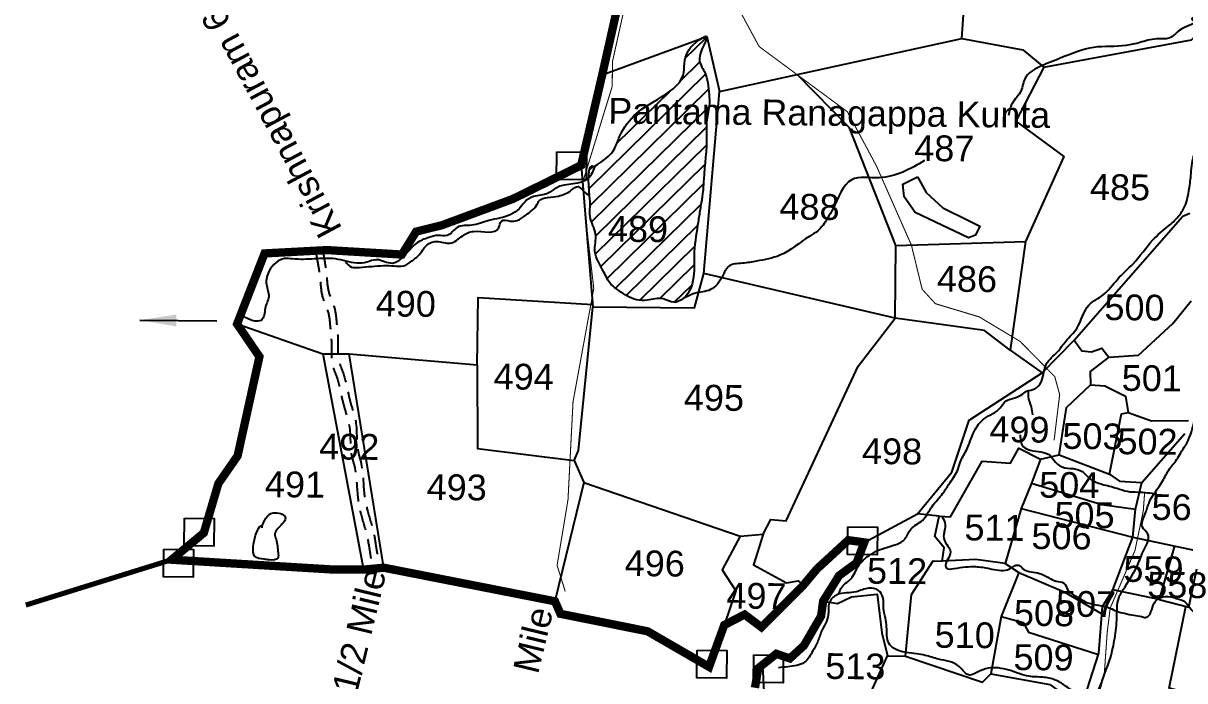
# Model space of a CAD drawing. Header units: feet. Extents: x 817754 to 828518, y 1577595 to 1585637.
# Drawn here: x 819710 to 820827, y 1580343 to 1580975 of the extents above; entities that cross this region are included whole.
import ezdxf
from ezdxf.enums import TextEntityAlignment as Align

# ---------------------------------------------------------------- set-up
doc = ezdxf.new("R2010")
doc.units = ezdxf.units.FT
doc.header["$LTSCALE"] = 15
doc.header["$MEASUREMENT"] = 0
doc.linetypes.add('HIDDEN2', pattern=[0.1875, 0.125, -0.0625])
for name, color, linetype in [('HILL', 17, 'Continuous'), ('PLOT', 7, 'Continuous'), ('PLOT NO', 7, 'Continuous'), ('ROADS', 6, 'HIDDEN2'), ('TANKS-STREAM', 4, 'Continuous'), ('TEXT', 1, 'Continuous'), ('VILLAGE STONES', 240, 'Continuous')]:
    doc.layers.add(name, color=color, linetype=linetype)
doc.layers.add('VILLAGE BOUNDRY', color=5, linetype='HIDDEN2', lineweight=100)
doc.styles.get("Standard").update_dxf_attribs({"font": 'arial.ttf'})
doc.linetypes.add('DOTS', pattern='A,1e-06,-3,["●",Standard,S=3,R=0,X=-1.25,Y=-1.25],-3', length=6.000001)
doc.dimstyles.get("Standard").update_dxf_attribs({"dimtxt": 0.18, "dimasz": 35, "dimexe": 0.18, "dimexo": 0.0625, "dimgap": 0.09, "dimtad": 0, "dimtih": 1, "dimtoh": 1, "dimdec": 4, "dimzin": 0, "dimdsep": 46, "dimtxsty": 'Standard', "dimcen": 0.09, "dimadec": 0, "dimazin": 0, "dimtfac": 1, "dimtdec": 4, "dimtofl": 0, "dimtmove": 0, "dimatfit": 3, "dimfxl": 1, "dimtolj": 1, "dimtzin": 0, "dimarcsym": 0})

msp = doc.modelspace()

# ---------------------------------------------------------------- hatches: boundary and pattern name
at = {"layer": 'TANKS-STREAM', "lineweight": -2}
h = msp.add_hatch(dxfattribs=at)
h.set_pattern_fill('ANSI31', color=256, scale=98.57328938216479, angle=-0.5716962088209455)
h.set_pattern_definition([(44.42830379117905, (-3796.692784984162, 30670.48230780075), (-8.625362439171669, 8.799230469165419), [])])
edge = h.paths.add_edge_path()
edge.add_spline(control_points=[(820253.7992137627, 1580826.110835228), (820253.787409774, 1580820.470895166), (820254.9576291817, 1580808.173614104), (820255.398073157, 1580799.134477084), (820254.2232177461, 1580785.919976071), (820263.0213172359, 1580772.881589448), (820257.1266634413, 1580753.228171119), (820267.8730506039, 1580738.271997069), (820273.6339310353, 1580724.106868455), (820285.4525266073, 1580716.033988965), (820296.6465612727, 1580708.485086561), (820311.8274879627, 1580707.997132509), (820324.138450578, 1580712.33097634), (820335.1894142056, 1580704.62179541), (820350.8182339406, 1580712.357649944), (820356.1087432104, 1580731.608804663), (820354.3813026693, 1580755.451567384), (820357.5044078722, 1580773.017060259), (820359.8913651651, 1580788.679924037), (820361.3807287944, 1580798.909867114), (820363.8346129007, 1580811.547655623), (820364.7313994957, 1580834.489980923), (820368.1360331028, 1580857.968927829), (820366.5161902796, 1580882.344136839), (820370.4808260672, 1580894.994124793), (820369.2617520408, 1580910.742540716), (820368.1556327638, 1580926.192612383), (820355.9121113158, 1580941.603264668), (820367.5007077262, 1580958.226381856), (820367.7073686926, 1580961.406640713)], knot_values=[173.8050990133102, 173.8050990133102, 173.8050990133102, 173.8050990133102, 186.0493018386815, 196.7467738347607, 206.2908979461331, 224.0579112577672, 240.8058098834164, 262.807016286062, 276.2120742413428, 286.089217019725, 305.2714416789232, 315.7328943386363, 331.1233670096173, 342.0693901737285, 351.7932714512811, 378.145782937043, 396.067398360101, 424.9084754225579, 431.3387004838279, 444.019527995282, 456.1604258577103, 470.1942526014221, 513.3123700949902, 527.6803810988843, 543.4995048514614, 552.4188787721787, 575.3575846552498, 588.6663716102071, 609.2491608293379, 609.2491608293379, 609.2491608293379, 609.2491608293379], degree=3, periodic=0)
edge.add_line((820363.7602538932, 1580960.785612544), (820361.2988370489, 1580959.886749974))
edge.add_spline(control_points=[(820361.2988370485, 1580959.886749974), (820357.3652190347, 1580957.262922935), (820343.3368353504, 1580944.667002335), (820349.9454705722, 1580920.327731566), (820322.0710764218, 1580902.707461115), (820298.1523565241, 1580889.008277646), (820284.4315773679, 1580871.10876768), (820278.3934677723, 1580849.521719484), (820267.1817453123, 1580842.251743004), (820259.687012604, 1580837.391960692)], knot_values=[0, 0, 0, 0, 12.64959091047325, 36.9770222917106, 71.34249783008889, 95.66183219828191, 123.4336117677632, 136.1681769044282, 161.8454502438182, 161.8454502438182, 161.8454502438182, 161.8454502438182], degree=3, periodic=0)
edge.add_spline(control_points=[(820260.5591006591, 1580836.888684092), (820260.2641858269, 1580837.066730927), (820255.0974882044, 1580840.185984566), (820253.8153742763, 1580833.832320444), (820253.7992137627, 1580826.110835228)], knot_values=[609.249160829338, 609.249160829338, 609.249160829338, 609.249160829338, 610.2639260384444, 627.0271238861893, 627.0271238861893, 627.0271238861893, 627.0271238861893], degree=3, periodic=0)
edge.add_spline(control_points=[(820253.7992137629, 1580826.110835228), (820256.4947001765, 1580828.895270287), (820258.09085639, 1580833.143615489), (820259.687012604, 1580837.391960692)], knot_values=[0, 0, 0, 0, 12.78056194319139, 12.78056194319139, 12.78056194319139, 12.78056194319139], degree=3, periodic=0)
h.paths.add_polyline_path([(820264.4932612443, 1580863.38127319), (820705.3363175268, 1580858.982403491), (820705.8135822677, 1580906.812610216), (820264.9705259851, 1580911.211479913)], flags=9)
h.paths.add_polyline_path([(820265.8582008855, 1580758.237738072), (820336.338456065, 1580757.534464074), (820336.7175706403, 1580795.528321475), (820266.2373154605, 1580796.231595473)], flags=24)

# ---------------------------------------------------------------- linework, layer by layer
at = {"layer": 'HILL', "lineweight": -2}
msp.add_lwpolyline([(820570.1218967754, 1580827.194398251), (820578.265623371, 1580812.250608424), (820594.4598749779, 1580797.470148269), (820618.9728818738, 1580785.286809818), (820630.0945892211, 1580779.75915157), (820625.8435524075, 1580771.206020164), (820619.0261305616, 1580768.620470441), (820567.9316693519, 1580793.062812616), (820557.204944922, 1580808.134613657), (820555.9660493027, 1580820.218400928), (820570.1218967754, 1580827.194398251)], dxfattribs=at)
msp.add_spline([(819939.4377025203, 1580489.889200223), (819950.5482920489, 1580504.051675843), (819962.1410115497, 1580499.952721946), (819955.052080699, 1580489.069515394), (819952.0079908886, 1580483.788852779), (819953.2876913004, 1580478.797058592), (819955.1492845617, 1580465.501034725), (819955.1029183862, 1580460.854339574), (819946.5002571475, 1580458.784933841), (819941.6871831388, 1580459.405947265), (819932.6533002808, 1580462.475186639), (819939.4377025203, 1580489.889200223), (819939.4637467375, 1580489.563762913)], degree=3, dxfattribs=at)
at = {"layer": 'PLOT', "lineweight": -2}
for points in [[(820612.7414913219, 1580960.324436846), (820671.3691151721, 1580949.450678529), (820691.4644563706, 1580932.773728738), (820833.6639518003, 1580958.903134341), (820847.9535818468, 1580974.295623477), (820889.571943846, 1580984.368914373), (820893.1142860812, 1581008.812913264), (820905.0047276572, 1581042.885888446), (820860.3368229206, 1581125.099761932), (820862.8438122229, 1581145.294500218)], [(820266.8742038725, 1580925.404671618), (820367.5344608147, 1580962.163881058), (820379.6112364186, 1580909.274320239), (820612.7414913219, 1580960.324436846), (820621.6445824193, 1581088.402044472)], [(820659.2855885256, 1580660.427870631), (820634.4043540056, 1580679.419655612), (820548.5472871519, 1580691.387223374), (820549.150863318, 1580761.081587261), (820504.5232725265, 1580874.287260026), (820454.200086233, 1580925.607547697)], [(820691.4644563706, 1580932.773728738), (820664.5295043584, 1580880.670603507), (820710.7466155308, 1580846.747571673), (820673.7947964394, 1580765.16997575), (820659.2855885256, 1580660.427870631), (820690.043235376, 1580638.818494543)], [(820548.5472871519, 1580691.387223374), (820364.5605498186, 1580734.410690724), (820379.6112364186, 1580909.274320239)], [(820246.6055282084, 1580838.290233884), (820257.7653106255, 1580702.250348434), (820355.6803049874, 1580701.27332204), (820364.5605498186, 1580734.410690724)], [(820518.8684700918, 1580475.610235353), (820570.1134932499, 1580503.07200883), (820603.1951680538, 1580543.140115556), (820619.8729980872, 1580593.109194849), (820690.043235376, 1580638.818494543), (820720.8337079899, 1580670.131854344), (820825.0593863974, 1580789.268624099), (820831.8670556715, 1580792.438799125)], [(820549.150863318, 1580761.081587261), (820673.7947964394, 1580765.16997575)], [(819915.7467150841, 1580685.723893969), (819998.2130813594, 1580657.016763112), (820023.4962040925, 1580657.019852119), (820146.5454011604, 1580646.44186876), (820147.6806587738, 1580711.106383404), (820257.5915905967, 1580704.368028864)], [(820146.5454011604, 1580646.44186876), (820146.8271995398, 1580565.826320674), (820239.949640175, 1580554.420905364), (820244.073242476, 1580564.102796691), (820257.7653106255, 1580702.250348434)], [(820720.8337079899, 1580670.131854344), (820728.1390360163, 1580659.997219327), (820737.2574727236, 1580658.867002873), (820747.4634904048, 1580662.459912633), (820754.0802690418, 1580653.849982194), (820782.527768461, 1580655.644292993), (820815.5905151921, 1580686.080007005), (820833.3522669361, 1580707.923511209)], [(820421.4882828657, 1580483.454134387), (820429.1531256483, 1580497.763408735), (820443.7123269348, 1580496.208933317), (820513.0117723715, 1580645.166394037), (820548.5472871519, 1580691.387223374)], [(819998.2130813594, 1580657.016763112), (820037.2671077652, 1580449.408768939)], [(820056.8068612715, 1580451.291818581), (820023.4962040925, 1580657.019852119)], [(820754.0802690418, 1580653.849982194), (820736.0230237648, 1580640.020192927), (820736.3255849046, 1580627.289444128), (820750.3419674704, 1580626.148456626), (820770.1400814741, 1580616.226412661), (820772.7623051329, 1580600.681750581), (820795.0116854457, 1580592.594255666), (820830.5888319666, 1580592.934257106)], [(820590.7334694844, 1580500.960274411), (820601.914698643, 1580500.15006759), (820632.3692812278, 1580553.909838981), (820659.4466683593, 1580551.718255111), (820667.4597555229, 1580566.310548101), (820688.1922536861, 1580555.664255577), (820706.241988023, 1580559.85077652), (820713.1727463717, 1580605.248433959), (820736.3255849046, 1580627.289444128)], [(820706.241988023, 1580559.85077652), (820754.7657493656, 1580541.375960761), (820766.3338589016, 1580599.254093253), (820772.7623051329, 1580600.681750581)], [(820479.2713631172, 1580419.026582861), (820493.2384342875, 1580416.791740275), (820506.4652701804, 1580423.399773663), (820531.3727860202, 1580425.802976305), (820535.7924072848, 1580388.636439912), (820541.2353657482, 1580366.660719316), (820558.5669983156, 1580366.190087369), (820632.51355807, 1580341.135032444), (820640.5112068789, 1580349.104825144), (820697.281210626, 1580338.941695494), (820727.9026661722, 1580317.124407201), (820744.459550797, 1580369.218526611), (820747.7906800985, 1580414.007855392), (820757.9664148967, 1580429.861827155), (820777.1074176166, 1580480.618544583), (820779.5313330503, 1580507.573759499), (820785.8145416143, 1580533.123440197), (820827.0916072804, 1580580.467273735)], [(820239.949640175, 1580554.420905364), (820249.206719406, 1580533.338012123), (820221.4490076732, 1580418.94355067)], [(820688.1922536861, 1580555.664255577), (820679.569647999, 1580532.735847297), (820669.8270360818, 1580508.34513637), (820654.3414827854, 1580455.250397193), (820626.0861372633, 1580459.132412696), (820593.6227745431, 1580457.613476246)], [(820754.7657493656, 1580541.375960761), (820764.1635526839, 1580534.43106452), (820785.8145416143, 1580533.123440197)], [(820249.206719406, 1580533.338012123), (820399.3710939569, 1580481.548084757), (820382.2686792531, 1580449.196922747), (820395.5104211535, 1580429.122079405), (820384.2018855843, 1580396.10492357)], [(820679.569647999, 1580532.735847297), (820747.4462883567, 1580512.046906913), (820779.5313330503, 1580507.573759499)], [(820558.5669983156, 1580366.190087369), (820564.2632982056, 1580425.501979574), (820585.0583171545, 1580457.873594332), (820593.6227745431, 1580457.613476246), (820595.6745828161, 1580470.51851475), (820586.8654616515, 1580481.261211243), (820590.7334694844, 1580500.960274411), (820570.1134932499, 1580503.07200883)], [(820669.8270360818, 1580508.34513637), (820777.1074176166, 1580480.618544583)], [(820399.3710939569, 1580481.548084757), (820421.4882828657, 1580483.454134387), (820412.2635447446, 1580454.18990187), (820444.0590254674, 1580436.728398185), (820455.3599125884, 1580438.494421188), (820460.2355429102, 1580434.413131043)], [(820777.1074176166, 1580480.618544583), (820842.1306651211, 1580467.007998604), (820854.8265255314, 1580463.52570529)], [(820817.1512605245, 1580472.236641403), (820802.3931239743, 1580420.606884124), (820757.9664148967, 1580429.861827155)], [(820802.3931239743, 1580420.606884124), (820830.8642968141, 1580413.327984793), (820842.1306651211, 1580467.007998604)], [(820654.3414827854, 1580455.250397193), (820667.4547948146, 1580446.806145997), (820650.4900296289, 1580404.308394522), (820640.6043426474, 1580349.08815171)], [(820667.4547948146, 1580446.806145997), (820711.1245995105, 1580428.200306147), (820747.2670474008, 1580406.967252962)], [(820918.0345338322, 1580380.983586094), (820921.177404874, 1580374.494195917), (820915.7974279989, 1580354.723835304), (820894.4804095675, 1580312.846425602), (820811.9272631719, 1580335.269597724), (820828.023714027, 1580414.054204126)], [(820650.4900296289, 1580404.308394522), (820671.7212961058, 1580398.669598553), (820676.8427651849, 1580389.172788575), (820744.016119144, 1580367.823325642)], [(820421.0895815069, 1580357.925335592), (820422.1382412653, 1580331.473009058), (820412.4865664452, 1580316.055764329), (820416.2437852895, 1580285.484461736), (820416.5688897616, 1580257.616885706), (820414.4116530631, 1580236.911258526)], [(820520.6209231619, 1580321.444102978), (820541.2353657482, 1580366.660719316)]]:
    msp.add_lwpolyline(points, dxfattribs=at)
at = {"layer": 'ROADS', "linetype": 'DOTS', "lineweight": -2, "ltscale": 0.15, "const_width": 1}
for points in [[(820248.3341480396, 1580822.687994442), (820276.5007415697, 1580914.360214281), (820276.737423023, 1580938.07980189), (820286.7957611417, 1580983.290980201), (820299.7825819454, 1581033.411216006), (820319.0741121569, 1581114.327563398), (820315.9146912622, 1581134.141766899), (820310.5825074855, 1581152.109107256)], [(820701.4064146413, 1580573.729703575), (820706.7599335054, 1580617.841873905), (820702.0184341834, 1580635.06467916), (820668.9439227821, 1580668.764257851), (820629.2969759537, 1580692.554530517), (820587.1688032667, 1580705.243118932), (820574.5324573922, 1580719.109610511), (820564.1610521943, 1580761.573929582), (820530.5140955355, 1580837.814420527), (820502.6534796878, 1580889.783920979), (820454.200086233, 1580925.607547697), (820417.7955361801, 1580952.522958959), (820395.1340343712, 1580994.331855753)], [(820231.3471540009, 1580428.339314752), (820223.4693103164, 1580453.649122154), (820233.9717821025, 1580516.767289171), (820238.8058974812, 1580610.877216298), (820253.9958734768, 1580693.919999397), (820258.7565497716, 1580719.946361061), (820250.4190538927, 1580791.80262527), (820248.3341480396, 1580822.687994442)], [(820687.3650382551, 1580034.84180627), (820702.4183629822, 1580062.79858778), (820708.625039943, 1580074.325523845), (820699.5432458739, 1580124.2567389), (820702.0711698405, 1580147.463339122), (820707.0013534804, 1580160.387069478), (820709.3255262551, 1580226.454844306), (820713.9759078935, 1580276.142910296), (820724.6960836425, 1580290.204807675), (820749.5994602346, 1580348.073975092), (820752.4736244335, 1580389.11417015), (820755.3439671741, 1580412.415367848), (820779.1366516249, 1580467.627927725), (820787.1731595311, 1580506.03142164), (820788.46623315, 1580523.660440612)]]:
    msp.add_lwpolyline(points, dxfattribs=at)
at = {"layer": 'ROADS', "lineweight": -2, "ltscale": 10}
for points in [[(819997.7985916436, 1580758.180005681), (820000.2796068247, 1580743.580685857), (820001.9025452692, 1580730.738874269), (820004.0858849551, 1580715.559529888), (820009.2020054059, 1580701.808379577), (820011.3911618174, 1580687.211972012), (820012.7082610495, 1580670.367578873), (820013.9550498069, 1580649.076278041), (820017.6469751138, 1580638.83723095), (820022.4188876082, 1580619.842696266), (820025.5067870958, 1580607.56924245), (820029.4556218069, 1580593.829739681), (820032.0840545088, 1580563.325050887), (820035.1719539964, 1580551.05159707), (820038.0911720898, 1580521.873341243), (820041.4272561813, 1580505.225055392), (820047.342412469, 1580483.44523466), (820050.0948785808, 1580466.802772332), (820052.3189345778, 1580455.703908683)], [(819991.6296378365, 1580754.160693662), (819994.1106530176, 1580739.561373839), (819995.7335914623, 1580726.719562251), (819997.9169311479, 1580711.54021787), (820003.0330515988, 1580697.789067559), (820005.2222080103, 1580683.192659994), (820006.5393072421, 1580666.348266856), (820007.7860959995, 1580645.056966023), (820011.4780213063, 1580634.817918931), (820016.249933801, 1580615.823384248), (820019.3378332886, 1580603.549930432), (820023.2866679997, 1580589.810427662), (820025.9151007016, 1580559.305738868), (820029.0030001891, 1580547.032285052), (820031.9222182826, 1580517.854029225), (820035.258302374, 1580501.205743374), (820041.173458662, 1580479.425922643), (820043.9259247734, 1580462.783460314), (820046.1499807705, 1580451.684596665)]]:
    msp.add_spline(points, degree=3, dxfattribs=at)
at = {"layer": 'TANKS-STREAM', "lineweight": -2}
for points in [[(821537.0552711289, 1581129.469035039), (821534.0499805906, 1581123.875201002), (821527.5566773884, 1581118.048341998), (821521.6209106819, 1581114.358371719), (821514.3233072773, 1581108.539538274), (821509.422572993, 1581101.089995014), (821500.4628115832, 1581089.931708889), (821489.6905556975, 1581085.21877261), (821461.1389049438, 1581054.470562014), (821438.4390040666, 1581036.754331528), (821421.0771364413, 1581016.574646818), (821411.6052621511, 1581007.831706268), (821360.3835780129, 1580933.427437478), (821359.4643842642, 1580921.921136503), (821352.6682062339, 1580912.61588402), (821343.4670250992, 1580904.138071855), (821336.952346428, 1580896.169020036), (821332.6172826237, 1580891.659634999), (821323.4454927014, 1580886.127332218), (821315.8236389996, 1580874.687912479), (821310.0945568241, 1580864.83639918), (821296.0034476088, 1580849.980116033), (821285.3999752857, 1580841.826760076), (821274.2793027163, 1580829.083243091), (821267.4538521719, 1580816.832480039), (821256.2503494883, 1580795.787948688), (821244.3709181147, 1580787.604598601), (821236.5316919186, 1580781.25560253), (821226.7275511303, 1580766.088713228), (821219.9046536493, 1580754.105708254), (821211.7733588294, 1580745.349390983), (821215.3925562241, 1580733.341585792), (821209.28845707, 1580712.781783999), (821207.1017715867, 1580681.73860016), (821205.3033441089, 1580662.742582245), (821204.941805554, 1580653.373168813), (821213.8203851299, 1580628.973454432), (821215.4673380764, 1580605.926074669), (821214.5828795219, 1580597.900842756), (821211.3041053681, 1580591.774124623), (821208.2346879649, 1580579.753666252), (821204.3770023044, 1580569.347912468), (821198.3984842022, 1580561.373510672), (821198.0224279016, 1580552.607317282), (821196.5829868307, 1580542.713046497), (821191.9183287477, 1580532.04751549), (821183.4494239055, 1580516.331735679), (821177.6615588468, 1580500.589157723), (821172.47130946, 1580491.000097229), (821166.4901195958, 1580482.757938539), (821161.3267079, 1580475.846583463), (821158.3240891235, 1580470.520506319), (821156.120427026, 1580464.650889829), (821153.3779321397, 1580458.518820535), (821149.262794351, 1580449.186815795), (821123.5989479265, 1580436.622972299), (821117.8351305566, 1580423.290389939), (821116.1756447714, 1580418.218740042), (821104.2935416357, 1580409.767633061), (821091.6150358003, 1580402.127915281), (821084.3201041573, 1580396.576838729), (821078.3068508608, 1580385.121367873), (821072.3470364658, 1580379.021401997), (821064.4997945261, 1580371.869089357), (821044.4675741647, 1580352.787230368), (821037.8331354704, 1580338.526620669), (821031.3238007809, 1580331.093128526), (821022.6642424373, 1580323.145478986), (821017.5167439883, 1580317.840804122), (821008.8251222123, 1580306.679842416), (821001.2193004555, 1580296.847101704), (820994.4444978945, 1580289.684042035), (820989.8172472254, 1580282.76738287), (820984.6296696006, 1580273.44607927), (820974.4940621852, 1580259.442296239), (820969.3012592769, 1580249.585431778), (820963.8642457252, 1580242.14123968), (820953.8695705916, 1580234.742525352), (820944.6683889991, 1580226.264667299), (820933.0170185406, 1580214.062058783), (820930.5372006078, 1580207.391755417), (820929.0790558299, 1580195.623048711), (820929.2590213678, 1580186.783799088), (820930.7634366129, 1580178.813023089), (820927.691347448, 1580166.524807825), (820924.1525681028, 1580161.204080659), (820920.5281677252, 1580147.31453753), (820915.6087301918, 1580137.990604236), (820906.3809478468, 1580126.834992508), (820900.4131177079, 1580119.931710063), (820896.3166831685, 1580112.474095356), (820893.2634164088, 1580102.060314829), (820889.9766265115, 1580095.130280127), (820886.9606480098, 1580088.465326738), (820865.8316664937, 1580073.511899222), (820857.2096342625, 1580069.31312034), (820848.5821393513, 1580064.578782967), (820839.4156929528, 1580059.581993974), (820825.9756378528, 1580056.234687383), (820815.1873504801, 1580049.915117965), (820808.7047352412, 1580045.159378313), (820794.9243978993, 1580034.584806399), (820786.8251665116, 1580029.041801295), (820776.2621486784, 1580018.435125963), (820764.3852708259, 1580010.519579842), (820758.6935960642, 1580004.416938386), (820748.840650079, 1579994.387941752), (820738.7711601174, 1579979.49148374), (820730.0608350921, 1579966.456132001), (820723.4740138125, 1579951.25713928), (820721.9811338404, 1579936.007363514), (820721.8047856492, 1579918.33421543), (820721.469966087, 1579911.6425086), (820722.2502186011, 1579909.224487445), (820730.7361005155, 1579899.766745794), (820732.4621764534, 1579886.147861871), (820731.3177127073, 1579878.928620924), (820728.0416103153, 1579873.069659686), (820721.2000095854, 1579859.212264679), (820716.8275383671, 1579850.954007799), (820710.2646460778, 1579838.165011859), (820702.3774436606, 1579826.996069298), (820696.669736954, 1579819.286748814), (820689.0398675085, 1579807.044012505), (820674.1657148614, 1579794.337948917), (820645.2829904464, 1579785.587869699), (820618.15344432, 1579780.770368018), (820611.6200619416, 1579770.926880278), (820596.3192982902, 1579769.204933524), (820582.3510983647, 1579766.666293479), (820559.2217964804, 1579759.666470006), (820537.18375638, 1579754.530334241), (820521.8856644903, 1579753.076144381), (820499.0218300199, 1579745.805842544), (820470.868057675, 1579745.818986124), (820453.0901483104, 1579737.694538785), (820411.8232429242, 1579740.248718962), (820388.9481341921, 1579725.912026832), (820382.7416743306, 1579721.956928168), (820364.9531957009, 1579712.761360293), (820348.218334502, 1579701.680656543), (820321.9636227918, 1579677.037065751), (820314.9073213297, 1579668.537851307), (820295.9448690426, 1579649.177534284), (820290.7733229051, 1579641.462863823), (820287.9382575599, 1579632.703951561), (820279.123726494, 1579609.225346753), (820262.8182672177, 1579587.428327765), (820246.9848416457, 1579559.199334466), (820242.8270716174, 1579545.582942912), (820242.396770542, 1579531.225823339), (820242.0485912546, 1579523.195240264), (820236.3489007493, 1579516.289282238), (820229.7699765152, 1579501.893607271), (820225.5721273111, 1579484.26058698), (820221.6903939617, 1579471.444837599), (820210.5055945275, 1579452.274696281), (820207.6773950462, 1579434.662612248), (820198.073226435, 1579417.20607125), (820192.3947402244, 1579406.560018634), (820176.773164875, 1579387.451129129), (820164.0706531608, 1579360.179009023), (820160.1107996812, 1579349.943985683), (820143.2161782817, 1579332.132058662), (820132.1321656517, 1579304.539153324), (820117.890300675, 1579294.83481365), (820106.1474227211, 1579277.827699906), (820089.6815398594, 1579260.011494798), (820078.8427683492, 1579247.704586942), (820069.7227468943, 1579235.808569515), (820055.0053957714, 1579221.399792937), (820044.5781585606, 1579207.376340701), (820038.1022320599, 1579202.731778066), (820024.2891051628, 1579193.023114417), (820014.7959921017, 1579186.69626614), (819987.3920866082, 1579159.24899605), (819971.4187754324, 1579147.849495324), (819963.2115214313, 1579141.509770451), (819957.511678983, 1579128.72345232), (819932.7827774065, 1579099.002724235), (819898.239045106, 1579073.660980613), (819885.1079140102, 1579046.393183298), (819872.1775364028, 1579039.244368246), (819861.9084180793, 1579005.614645004), (819837.8053523077, 1578993.536466963), (819824.6510191673, 1578979.980336957), (819815.6075664598, 1578966.383141411), (819813.5179258065, 1578962.982145485), (819805.8720404914, 1578952.108546434), (819797.5546841215, 1578942.610349622), (819792.6835660342, 1578935.130864197), (819779.5292328937, 1578921.574734191)], [(821285.5309117496, 1581055.006600291), (821276.4885495673, 1581053.293991608), (821263.267746377, 1581054.928273201), (821242.2497783744, 1581059.044126104), (821217.023440088, 1581063.502447348), (821206.2271276107, 1581066.915372812), (821192.4257211684, 1581070.658740703), (821181.0037872683, 1581071.674140049), (821167.1574122428, 1581070.910875781), (821156.3131334304, 1581069.51674234), (821145.7786671936, 1581069.020906719), (821140.3400890677, 1581066.671405785), (821135.4730703899, 1581061.311461827), (821129.1200432971, 1581057.769201168), (821124.5898684701, 1581056.011568471), (821104.0806038046, 1581050.807726974), (821092.270961334, 1581043.113309166), (821081.40269897, 1581039.315607781), (821073.5036055999, 1581031.582169293), (821058.1171601848, 1581027.228619182), (821044.5205902281, 1581021.354848844), (821036.943301209, 1581015.721492149), (821023.9813465071, 1581013.146585909), (821009.8401482418, 1581012.987215295), (820993.9060269865, 1581014.047638655), (820983.398591641, 1581016.255777984), (820958.8838275995, 1581017.650794028), (820929.0763004276, 1581015.243978171), (820891.754490071, 1581013.513093994), (820857.9495243562, 1581002.432479996), (820848.8561481151, 1580995.612366911), (820843.3485682664, 1580986.352685617), (820834.544069349, 1580978.327805641), (820837.7447042431, 1580977.192737967), (820826.8524589037, 1580970.991526373), (820811.7068745052, 1580960.626131717), (820799.9661837857, 1580959.841875521), (820783.6862746273, 1580956.398649145), (820770.7213219816, 1580953.523296912), (820739.7166137462, 1580951.729378717), (820707.1208704582, 1580941.237631288), (820686.8794481126, 1580932.725939938), (820673.5357307567, 1580922.042089782), (820669.5022179032, 1580909.762998455), (820661.2633822977, 1580898.12680172), (820657.5336863238, 1580886.145135473)], [(820259.687012604, 1580837.391960692), (820278.7271541125, 1580854.321223653), (820283.5418146575, 1580866.003710118), (820299.8454820047, 1580888.219371463), (820319.8876767555, 1580901.657930688), (820344.6957014509, 1580925.052067584), (820349.8097508833, 1580948.642717117), (820367.5344608147, 1580962.163881058), (820360.3921526611, 1580940.776928967), (820365.1478802848, 1580928.457517029), (820369.6229131557, 1580906.141118187), (820369.8961529771, 1580897.295194345), (820367.3926785341, 1580881.799787515), (820367.2504299227, 1580867.544008893), (820364.4744380192, 1580824.85072355), (820363.4323007648, 1580810.964877065), (820361.5068570419, 1580799.073084709), (820359.5756337158, 1580786.639775445), (820358.6094993093, 1580780.333033265), (820355.2048257199, 1580751.919070799), (820355.0273951134, 1580734.137445914), (820344.6770532392, 1580710.125228603), (820335.7141521164, 1580706.553375218), (820325.3726530884, 1580709.872419489), (820310.1551614896, 1580708.594996122), (820299.7851419311, 1580709.055788479), (820282.8792978051, 1580717.799944343), (820275.2489533956, 1580723.950326938), (820268.5665461366, 1580735.450861229), (820259.9211137161, 1580755.496419973), (820260.4445954855, 1580772.106076345), (820255.2465020281, 1580788.951410199), (820255.162308722, 1580798.421079749), (820254.791792564, 1580809.02905057), (820259.687012604, 1580837.391960692), (820260.5591006591, 1580836.888684092)], [(820494.4625947329, 1580425.739689359), (820496.323729743, 1580431.330851098), (820506.2479038927, 1580440.848489591), (820513.3918973432, 1580453.198781851), (820523.5206695484, 1580463.115067439), (820541.2531929184, 1580471.152358603), (820557.7783548017, 1580478.801054453), (820563.6908799037, 1580488.358722433), (820574.8383180327, 1580496.813075686), (820583.9980709248, 1580510.144952718), (820594.555909992, 1580522.861823306), (820600.2599579385, 1580531.620194259), (820608.4129491434, 1580544.561428435), (820611.1003537317, 1580552.548523121), (820617.0349861096, 1580564.30982686), (820624.6635051712, 1580582.43702271), (820634.41506411, 1580594.761249973), (820649.5621283518, 1580605.028150116), (820653.8281116821, 1580610.394994153), (820669.5429951805, 1580617.250352044), (820674.9964697041, 1580621.002546476), (820682.8429169357, 1580623.328384007), (820689.1326557623, 1580630.478156199), (820694.2334074338, 1580647.575090078), (820704.3741734918, 1580658.693367796), (820712.7036594654, 1580669.228709022), (820723.4620987901, 1580681.943577957), (820734.9141713807, 1580703.86754786), (820748.653273421, 1580713.74780845), (820762.2733054087, 1580728.612463563), (820777.4683441464, 1580743.687240448), (820796.351670931, 1580766.538757625), (820810.9250386038, 1580779.616294546), (820820.8470953851, 1580788.933632794), (820827.1669366262, 1580799.088292351), (820831.3648370071, 1580815.608140258), (820833.1174411935, 1580830.416361315), (820836.5204667094, 1580849.816102134), (820843.4579816748, 1580861.567398796)], [(820259.687012604, 1580837.391960692), (820253.5735689172, 1580825.88373553), (820222.4524965463, 1580816.484407379), (820214.3326404288, 1580811.193989953), (820200.8578994179, 1580808.229551564), (820192.3243736345, 1580802.943281109), (820186.8829660726, 1580796.593198427), (820167.9688287586, 1580787.485229661), (820157.8115919731, 1580785.314054664), (820141.4248214529, 1580780.725940447), (820127.5446555064, 1580778.591914), (820117.6483963502, 1580770.773472095), (820108.9616280145, 1580770.860151382), (820100.2542473736, 1580768.881120135), (820087.9936697764, 1580763.218836878), (820081.7269837293, 1580757.083580703), (820074.4096827817, 1580749.306055677), (820065.0488670624, 1580744.028040179), (820049.7572206792, 1580747.483627391), (820040.4252623788, 1580745.097625887), (820030.9008479828, 1580744.159686116), (820010.4640507008, 1580748.288890155), (819989.9860284245, 1580748.286634636), (819969.0943860703, 1580748.288506347), (819961.44380383, 1580748.571437867), (819946.6415305769, 1580736.943320939), (819944.0276912781, 1580723.747442663), (819946.1344366219, 1580712.038096724), (819942.7118088739, 1580700.709632628), (819941.8185093986, 1580694.107575882), (819939.5001385157, 1580689.792246775), (819928.5362242912, 1580689.695056515), (819920.7200319235, 1580694.111492212)], [(820576.643011376, 1580842.857082823), (820533.1818969334, 1580826.332801165), (820506.8460679129, 1580824.475839701), (820488.7365818608, 1580796.251964587), (820483.5545876098, 1580787.400755009), (820474.0944319118, 1580775.200640367), (820466.4039227834, 1580770.189978203), (820437.7810174456, 1580751.821848936), (820415.2269699721, 1580746.11161576), (820401.6240584708, 1580744.127601269), (820388.2819833468, 1580741.062334843), (820382.6713368116, 1580731.791441226), (820371.0806098756, 1580718.764682803), (820355.7630400339, 1580715.101990384), (820344.6770532392, 1580710.125228603)], [(820019.6928064958, 1580745.22670657), (820025.9299403284, 1580740.497278238), (820033.4993764277, 1580740.099889304), (820056.5588614779, 1580741.801043213), (820066.7078478812, 1580741.538834465), (820075.8933227027, 1580741.60811792), (820083.8364159092, 1580746.356971263), (820091.9646825343, 1580753.518061761), (820097.1911742359, 1580760.547168083), (820107.3883324446, 1580765.112609916), (820120.5841736705, 1580763.371567022), (820132.6904009905, 1580770.558806364), (820143.2066219269, 1580774.799186506), (820167.4131860456, 1580778.420143154), (820169.8926171607, 1580784.671984794), (820178.433643128, 1580784.747698761), (820185.2071273231, 1580785.32384754), (820193.3145195249, 1580790.392958685), (820204.376675482, 1580800.904454249), (820206.1827048415, 1580804.2661327), (820214.2692722076, 1580807.243244753), (820224.9192830856, 1580808.746346286), (820237.1199363192, 1580814.355395108), (820243.6000992086, 1580817.831353341), (820248.3967828873, 1580814.081932219), (820254.7917925641, 1580809.02905057)], [(820252.1253019808, 1579565.79733415), (820263.8246318735, 1579573.193678652), (820279.7014942067, 1579588.061422501), (820287.3356136146, 1579599.254872977), (820292.8739740448, 1579606.029673398), (820316.399842046, 1579628.502786707), (820327.1415267485, 1579642.738796696), (820339.5211517089, 1579649.786819975), (820352.5811908933, 1579656.486566737), (820391.3990139066, 1579674.540453416), (820410.9992353992, 1579685.614502389), (820473.3982359312, 1579695.756076136), (820487.9382397707, 1579713.710681451), (820496.6116608164, 1579726.259755877), (820512.1091916057, 1579737.374742779), (820524.44111497, 1579739.642238606), (820546.3426548563, 1579741.472712784), (820563.8575766039, 1579749.152514628), (820580.9964556933, 1579753.421059733), (820611.8211527289, 1579758.577550765), (820627.2472489069, 1579762.521653528), (820646.1023180335, 1579767.456094112), (820658.1196479963, 1579772.4587179), (820690.5856075635, 1579784.596174485), (820703.6831269657, 1579795.052089291), (820707.5666288325, 1579807.307471893), (820720.1268406302, 1579832.453429129), (820722.6495145069, 1579845.405410656), (820727.2066158873, 1579856.62956458), (820741.4794742117, 1579876.53048064), (820743.7795516683, 1579901.437283675), (820733.7306696725, 1579922.369279316), (820731.1692750982, 1579939.81155346), (820735.7909959225, 1579957.523593476), (820740.0129419889, 1579969.434111843), (820766.4199075344, 1580006.968710925), (820782.594444964, 1580017.393922285), (820799.4800621251, 1580030.544073012), (820810.1537193424, 1580037.950651997), (820831.7848425141, 1580046.955421414), (820855.8535755315, 1580060.375383901), (820868.2025349841, 1580064.350191294), (820881.6044259522, 1580071.046572844), (820898.4968578235, 1580084.87967573), (820902.3701378541, 1580096.110653037), (820911.142501206, 1580111.318402235), (820926.085687845, 1580135.416074112), (820937.9962696253, 1580163.983522568), (820942.2591030357, 1580179.991662116), (820950.932524081, 1580192.540736541), (820950.7575114743, 1580209.276178462), (820979.0890996244, 1580202.36166932), (820993.2497719203, 1580216.56351769), (821007.8613290694, 1580241.689005961), (821020.6783281618, 1580258.294763639), (821028.9893359691, 1580268.798485646), (821034.2199177074, 1580278.991366188), (821045.2456485443, 1580287.418985256), (821063.7656805972, 1580293.039743211), (821075.8000471059, 1580299.749724454), (821085.7864758469, 1580306.821673685), (821094.3815293307, 1580311.516958884), (821110.7991063943, 1580312.036113439), (821123.1037713771, 1580311.571846516), (821135.7538135098, 1580311.445620445), (821144.6634599376, 1580313.405731794), (821153.5763952507, 1580315.707343352), (821164.1921281201, 1580317.308897811), (821168.9956767191, 1580318.968493955), (821203.0266393303, 1580315.394913943), (821231.5025533149, 1580325.01440406), (821249.639846698, 1580326.540951933), (821259.0821526669, 1580347.619945546), (821268.7334260938, 1580355.378259221), (821274.9829849541, 1580364.877997825), (821278.2542183227, 1580384.311040876), (821290.428283867, 1580405.021289006), (821298.4075434861, 1580416.552828592), (821298.975054446, 1580435.98797642), (821300.4823961812, 1580449.974596541), (821311.2070443378, 1580462.503249074), (821331.0333876166, 1580461.963882603), (821344.6851329288, 1580459.437159508), (821359.3388183595, 1580454.509891131), (821368.8982130453, 1580453.048464188), (821376.5390284646, 1580464.924868009), (821382.4806903925, 1580477.842733806), (821386.7741893108, 1580496.924089239), (821392.0320298891, 1580509.84877842), (821409.8683592904, 1580515.476358573), (821438.6076378825, 1580517.23860366), (821471.4940208038, 1580523.399029837), (821481.1079322534, 1580527.401128395), (821488.020631395, 1580534.845235393), (821493.9350349412, 1580545.03133844), (821498.1740175536, 1580558.649214262), (821500.3071375928, 1580566.82398766), (821524.853996784, 1580572.590436541), (821548.1707627254, 1580579.187838479), (821581.0332948489, 1580582.95800093), (821593.4197345192, 1580590.68897637), (821609.5465698948, 1580596.333614389), (821617.8030609385, 1580601.373810895), (821623.3313182311, 1580607.124204836), (821645.5107748642, 1580667.536247059), (821659.4078451557, 1580689.595342827), (821669.4317541147, 1580700.423460104), (821700.2633841006, 1580706.262856223), (821717.7577434778, 1580711.89384866), (821746.5482504062, 1580718.778164926), (821759.3208363303, 1580730.944849472), (821776.5585266531, 1580745.115994395), (821785.5329116806, 1580753.564036539), (821793.7928098502, 1580758.945686182), (821809.2427572843, 1580765.280098559)], [(820112.36846038, 1579341.954558382), (820114.0845369502, 1579346.606414335), (820124.9116570109, 1579360.838818264), (820132.0594752227, 1579374.440885896), (820135.5113556901, 1579385.745411838), (820138.2988847824, 1579397.390022806), (820142.4185618607, 1579408.687839372), (820145.8504776042, 1579417.991553646), (820152.3504639287, 1579433.601142322), (820154.0664213424, 1579438.252953571), (820165.0009654266, 1579456.422333015), (820168.5027567869, 1579472.728796352), (820172.943022584, 1579482.689406728), (820177.1392306451, 1579501.656955469), (820181.5660683857, 1579510.283738472), (820191.0610400029, 1579524.862890916), (820193.8152954715, 1579533.172907546), (820195.948336853, 1579546.158010561), (820204.101059882, 1579560.083598645), (820207.5264394156, 1579568.720374511), (820224.4082509982, 1579614.27677888), (820240.9213906531, 1579629.452905479), (820245.6721445664, 1579637.075950904), (820252.8299455981, 1579651.678470258), (820260.6289240672, 1579663.606577233), (820267.065807923, 1579672.880306997), (820274.5441976732, 1579686.145620161), (820285.7651095239, 1579706.377035576), (820296.2250565108, 1579717.278085135), (820307.6567524732, 1579725.167967848), (820320.4072870635, 1579731.377227601), (820327.8024913811, 1579736.305917257), (820336.2193555677, 1579743.225377461), (820338.0351356843, 1579757.881155276), (820357.2451496928, 1579768.609487731), (820378.0653401194, 1579780.407664986), (820391.1198261589, 1579783.612375493), (820419.8365284076, 1579783.659333083), (820431.8861105457, 1579786.540614913), (820447.5283620317, 1579781.382050329), (820456.5496838797, 1579781.959036389), (820468.2520572096, 1579783.509729629), (820485.2798141849, 1579783.339821352), (820501.6597388149, 1579785.177388232), (820514.9616105017, 1579779.708674873), (820527.6622337409, 1579780.915951343), (820535.3813542307, 1579784.840903421), (820581.462259388, 1579792.809919563), (820626.6054701643, 1579799.362958703), (820639.8529462437, 1579821.908619231), (820655.6783245635, 1579835.090643537), (820671.1763405583, 1579848.942937994), (820682.9386076016, 1579856.496020352), (820683.6729532918, 1579863.158683204), (820679.8261242323, 1579879.204971557), (820670.9811556123, 1579896.301638348), (820665.7356304037, 1579906.025440652), (820670.1099538319, 1579937.632431533), (820680.0451828957, 1579962.879157206), (820692.3143747052, 1579987.769137949), (820700.4805257906, 1580003.028553406), (820706.8906713163, 1580009.634535462), (820712.0385449312, 1580023.590106872), (820720.5153028311, 1580036.511956194), (820728.9719773091, 1580047.432995032), (820742.7641364926, 1580057.633837002), (820757.2505932206, 1580070.495719673), (820764.649124992, 1580075.757877939), (820782.3076836187, 1580096.904634902), (820798.1696634742, 1580113.754768045), (820808.9435447296, 1580122.65172008), (820817.4369398995, 1580137.240912458), (820825.8902869235, 1580147.828482685), (820835.9432510028, 1580151.396645128), (820861.0239083042, 1580155.14835837), (820890.2012768653, 1580196.78179611), (820903.4254612247, 1580216.993222246), (820913.9554029849, 1580234.897065572), (820922.0781793862, 1580245.821482042), (820931.5631686415, 1580259.400228652), (820941.3620926231, 1580270.974923624), (820959.2140351717, 1580286.471193044), (820961.2870645993, 1580293.453954013), (820972.1176308125, 1580308.019825369), (820980.5876151061, 1580320.274738652), (820994.7536018138, 1580334.473826328), (821017.4877096433, 1580364.231485256), (821041.7597805372, 1580387.334188454), (821049.5387942828, 1580397.261483761), (821066.0584701468, 1580413.104548767), (821077.2560902779, 1580431.001729789), (821084.747789844, 1580445.6009174), (821091.2244839909, 1580458.876225796), (821098.3458017275, 1580469.810589241), (821103.9255298171, 1580488.951850113), (821122.6813976776, 1580528.117499198), (821127.6051773649, 1580553.080728864), (821138.7761783218, 1580568.310206884), (821142.2115397598, 1580577.947342696), (821143.964099167, 1580586.26730867), (821147.8627928828, 1580608.610889238), (821159.6425153926, 1580649.154364072), (821161.0963636007, 1580674.851942878), (821162.5083312052, 1580696.364255471), (821163.9025192219, 1580716.082848076), (821161.0286221744, 1580728.070641844), (821155.1556610619, 1580739.490426005), (821147.3913371986, 1580741.36175236), (821124.6610471688, 1580743.382413799), (821115.0650212044, 1580741.684314437), (821103.3487786847, 1580734.615490895), (821092.1360894098, 1580733.25559765), (821079.7622278181, 1580733.673423298), (821066.7814079775, 1580732.331218905), (821049.3539473764, 1580728.384185954), (821039.8154113309, 1580717.588444406), (821037.1220989664, 1580713.494389522), (821027.0087907107, 1580704.176114297), (821012.1865375197, 1580695.493491287), (820992.095014632, 1580690.395665507), (820974.7262906674, 1580692.335062519), (820967.6744434136, 1580694.465915797), (820947.9422585298, 1580695.840185375), (820929.9225240673, 1580691.604752819), (820924.3117741133, 1580690.483317067), (820915.2234992061, 1580695.283643091)], [(819767.9058496165, 1578922.931652921), (819770.9191563562, 1578929.328849416), (819772.5866583429, 1578935.203861772), (819772.6507847498, 1578941.630440217), (819772.9829325498, 1578948.054390153), (819772.2961976553, 1578959.844499138), (819775.775367689, 1578986.054360951), (819779.1181500091, 1578998.6077046), (819785.9116558193, 1579007.645154302), (819793.2521288604, 1579017.748372192), (819813.3015664422, 1579033.285403665), (819820.9474678328, 1579047.134819002), (819829.9446361986, 1579062.041931081), (819835.679061898, 1579072.428958167), (819859.9982506861, 1579091.200211), (819869.8184229617, 1579107.973733441), (819879.2582342771, 1579113.503407714), (819887.6282770605, 1579119.311494132), (819897.2424839968, 1579137.91681131), (819904.0119425762, 1579144.544311303), (819914.5402252151, 1579151.669917574), (819923.1837516138, 1579158.010888087), (819928.6420219358, 1579167.597274184), (819936.5239995276, 1579178.230701773), (819950.811106226, 1579185.854414324), (819959.1971809545, 1579193.269179769), (819968.1569419063, 1579204.427420006), (819976.8779553527, 1579218.533936984), (819984.982530722, 1579224.612501765), (820006.8445996103, 1579233.932038983), (820012.5629938225, 1579242.71243293), (820017.7451087674, 1579251.498178039), (820032.0616066782, 1579262.067399974), (820046.3540569006, 1579270.226626314), (820052.8553758463, 1579276.856801887), (820062.6808921037, 1579294.165884004), (820066.5305620205, 1579303.768321219), (820079.7746200953, 1579314.348244294), (820097.9119525568, 1579325.62220491), (820103.6517222382, 1579336.544791673), (820111.8925670807, 1579356.279921688), (820113.9322955853, 1579372.595466828), (820114.6101878493, 1579386.782194689), (820112.6202808991, 1579402.334552237), (820112.7218147201, 1579412.510002524), (820111.984313144, 1579419.21240931), (820094.7763196594, 1579441.078668323), (820092.7115983389, 1579449.133328074), (820091.7113011109, 1579456.373970116), (820088.324822268, 1579466.316395437), (820088.4370440523, 1579477.562965076), (820099.9673505541, 1579504.495886687), (820106.0393867336, 1579521.842422201), (820112.2912692949, 1579530.349663389), (820119.347571215, 1579538.848923721), (820121.0363299722, 1579546.866130076), (820132.1535824827, 1579556.042859326), (820138.3868804933, 1579562.675709296), (820145.7299070555, 1579573.046731153), (820150.7214871974, 1579589.600605349), (820151.9542437377, 1579605.656419153), (820159.0399368705, 1579617.101188871), (820165.8413401839, 1579626.942002214), (820173.1604377561, 1579634.90302729), (820179.1015484441, 1579639.128557244), (820190.2956065341, 1579655.812188842), (820191.1775115669, 1579663.569616789), (820198.4804589537, 1579669.92400991), (820212.271365103, 1579681.569656471), (820221.9819878136, 1579687.364412056), (820229.8693093873, 1579698.53339932), (820237.6951758579, 1579703.543519146), (820249.0811976008, 1579716.01660484), (820258.5744473598, 1579726.901738206), (820266.9444906007, 1579732.709870511), (820268.3696351404, 1579737.983032797), (820272.9835265417, 1579743.560861605), (820293.7746234899, 1579758.082460735), (820302.6782742367, 1579763.617484985), (820317.5096754879, 1579772.039117055), (820325.8904066924, 1579778.918368713), (820335.3248735685, 1579783.912437421), (820341.0646432494, 1579794.835024183), (820348.3916383247, 1579803.599412901), (820360.7833008192, 1579809.367370341), (820374.4941677729, 1579812.979804133), (820382.271939324, 1579813.169978653), (820390.207268735, 1579813.541554966), (820406.3069886077, 1579814.719916486), (820429.3613578811, 1579814.222089236), (820447.0938440883, 1579817.794348163), (820478.3223778178, 1579830.337222629), (820501.287746567, 1579847.783020641), (820520.4141324467, 1579856.697409013), (820545.7389624445, 1579868.763579479), (820562.4202660437, 1579874.488779433), (820572.1308887549, 1579880.283535018), (820580.2168791153, 1579884.487662693), (820600.8971456978, 1579901.321750529), (820609.864922851, 1579913.283353224), (820622.8702325048, 1579926.811461265), (820632.1061492917, 1579938.770388379), (820641.4568409265, 1579962.243643209), (820648.067709437, 1579979.852585639), (820653.3007097618, 1579993.726031763), (820651.0753537394, 1580011.343750534), (820653.6218516004, 1580024.708436312), (820662.9058633068, 1580041.487308731), (820672.6859564065, 1580054.244202437), (820689.4634498449, 1580069.609293002), (820701.2004413353, 1580090.380717482), (820692.621856014, 1580115.043523952), (820692.7287338166, 1580125.754533915), (820699.0528781426, 1580141.491760709), (820706.738858251, 1580159.357758893), (820708.2317386812, 1580174.607580547), (820706.4885958959, 1580188.015069699), (820705.6059421578, 1580205.106448532), (820706.8039630458, 1580217.681147388), (820710.4202289814, 1580230.767375132), (820711.9291408987, 1580247.623829926), (820715.2986422117, 1580262.854880178), (820720.2928945732, 1580279.676557156), (820725.7860192457, 1580292.744057017), (820729.3488458223, 1580300.474733892), (820740.8000242322, 1580316.598617323), (820745.5394966855, 1580334.761846127), (820755.4905939944, 1580364.65632824), (820759.6992498604, 1580383.360466697), (820761.7942237878, 1580403.344760708), (820763.5899785882, 1580422.072929953), (820769.5977696624, 1580432.992888206), (820781.876383944, 1580454.294475312), (820787.9189102126, 1580468.695502625), (820791.5539980954, 1580483.656119218), (820786.2801692296, 1580490.329261247), (820789.0894627427, 1580503.155711768), (820792.6816805316, 1580513.831898027), (820805.7592514916, 1580534.589945786), (820812.311337577, 1580546.307869447), (820820.461336104, 1580556.93862264), (820824.2816148085, 1580563.59555047), (820828.9143281576, 1580571.047768126), (820836.6634057983, 1580593.131496374), (820839.984931348, 1580603.542646024), (820844.6763088815, 1580616.885929523)], [(820676.5305420513, 1580621.773884763), (820676.4736021573, 1580616.067519591), (820679.2290894171, 1580605.894355017), (820680.7402857101, 1580598.270046678)], [(820668.8030678676, 1580579.048991896), (820671.8633018375, 1580567.604635146), (820678.4972944187, 1580564.36790018), (820697.4913609264, 1580559.105536721), (820702.8241226473, 1580552.711292819), (820706.9156377763, 1580549.18290113), (820727.1857474266, 1580544.541903519), (820735.0514969227, 1580537.488286069), (820747.3736107671, 1580531.658398833), (820761.9366198004, 1580527.708492952), (820771.7478892123, 1580524.757126373), (820781.8987014272, 1580524.021739794), (820800.2959286384, 1580522.569923413)], [(820593.29342319, 1580501.056685038), (820596.272252633, 1580494.761234179), (820595.8049421696, 1580486.031848552), (820595.1911437527, 1580481.670948925), (820598.1510292316, 1580473.476984226), (820601.5195485111, 1580468.126996355), (820600.1188427681, 1580461.115780116), (820597.2031476068, 1580454.68926098), (820597.549216662, 1580451.268154178), (820605.1451000997, 1580450.432875083), (820625.8853225244, 1580452.314491973), (820639.3644138142, 1580450.471156959), (820656.6527634792, 1580449.349296972), (820661.4295663176, 1580451.769953971), (820665.6323032458, 1580453.816587056), (820668.8542847921, 1580452.835085683), (820672.2436425859, 1580449.573478433), (820675.2717760765, 1580448.214159215), (820683.4322036632, 1580446.803647609), (820691.39120557, 1580444.255908774), (820696.6851924553, 1580441.355029414), (820703.3097924935, 1580438.440872782), (820710.7042004718, 1580436.468366954), (820714.7393220727, 1580429.869541024), (820722.2840071046, 1580423.908282754), (820733.8167924668, 1580417.527477852), (820744.2487563301, 1580415.144929467), (820755.4373174073, 1580412.375098643), (820761.4916902225, 1580409.466631916), (820768.8860983929, 1580407.494145332), (820778.1813967186, 1580405.502691073), (820785.583382321, 1580404.28959463), (820789.1874264926, 1580403.494166601), (820792.2439759292, 1580404.982618144), (820795.9370566547, 1580413.110197469), (820800.1928369511, 1580420.472696251), (820808.2086707501, 1580423.620498937), (820819.2166446617, 1580421.801821504), (820827.5444483038, 1580418.111184777), (820833.1788209783, 1580411.219636765), (820836.5681785798, 1580407.95801027), (820842.8069272768, 1580404.478085224), (820858.2447735874, 1580397.054226005), (820873.5962893065, 1580392.34415305), (820876.2215220421, 1580388.710418357), (820892.3333739117, 1580383.99275853), (820901.2333489144, 1580380.486278936), (820909.7720502178, 1580378.88212636), (820922.5078051836, 1580378.75504502), (820925.6382363106, 1580387.647723635), (820925.7310617728, 1580396.950445304), (820929.0269248174, 1580403.373151759), (820933.2675498655, 1580409.216831771), (820936.5539907078, 1580414.690280809), (820943.4444257498, 1580419.368283069), (820948.0216476788, 1580420.841580114), (820950.3368051214, 1580424.236151614), (820950.0115745801, 1580429.745639037), (820941.7330252064, 1580438.372407901), (820940.6695792911, 1580442.713648518), (820936.7744039826, 1580452.435915826), (820938.653736941, 1580469.31564189), (820942.2628448713, 1580488.076810589), (820947.9079645703, 1580501.311421155), (820948.9228191643, 1580507.756888224), (820955.1440481548, 1580518.876086753), (820958.0919479781, 1580528.530071719), (820962.6900082295, 1580532.09173014), (820965.3512345349, 1580532.065175592), (820969.5350274991, 1580532.213294837), (820974.5208334493, 1580536.530569207), (820978.947778517, 1580541.992637938), (820994.3201325581, 1580539.370926359), (821003.5926482322, 1580535.101244441), (821006.5923659689, 1580530.894173706), (821021.3982317236, 1580528.6578476), (821053.0895963598, 1580523.025264778), (821067.1464923042, 1580521.935629999), (821086.5050027301, 1580518.704543995), (821096.7582739777, 1580517.463015779)], [(820743.773422761, 1580319.079596472), (820730.9125904595, 1580324.622798449), (820722.8350653548, 1580330.118271092), (820711.7503666391, 1580337.873444161), (820702.5551318326, 1580343.220822201), (820690.622406632, 1580345.888079487), (820677.2372574304, 1580346.817923881), (820658.161351436, 1580352.741682618), (820637.9280105093, 1580354.536189493), (820627.6856125249, 1580350.816131044), (820620.321048671, 1580347.863639861), (820610.0398841641, 1580356.247830748), (820590.3374534431, 1580363.292665151), (820577.4575534156, 1580366.924950191), (820569.0513863675, 1580368.524938801), (820550.1127650825, 1580372.217679654), (820543.3060056911, 1580377.222683927), (820540.4259520852, 1580392.222014154), (820539.7145796969, 1580400.829209587), (820537.5745002972, 1580410.087742731), (820536.744465509, 1580422.780337698), (820532.6640740151, 1580429.350795594), (820523.1182353669, 1580431.516447508), (820511.1250091906, 1580428.132354289), (820501.864625519, 1580426.950685822), (820492.5995930418, 1580425.291229576), (820485.1841814609, 1580417.242914005), (820484.274183836, 1580405.944414928), (820477.5545931074, 1580389.467306115), (820473.6231207337, 1580378.995285344), (820469.3997187763, 1580371.233613824), (820461.4774691584, 1580360.323626001), (820445.3292867716, 1580356.025415687), (820436.2283150203, 1580354.842156558)]]:
    msp.add_spline(points, degree=3, dxfattribs=at)
at = {"layer": 'VILLAGE BOUNDRY', "lineweight": -2, "ltscale": 25}
for points, const_width in [([(820413.7600789168, 1580335.77446277), (820416.9401973101, 1580354.614219614), (820434.2843535152, 1580368.454469155), (820447.3315693084, 1580364.02687695), (820460.7658133801, 1580376.299886458), (820477.3201473387, 1580404.721957712), (820479.2713631172, 1580419.026582861), (820494.6563009236, 1580443.696786589), (820511.4056174915, 1580455.922319877), (820518.8684700918, 1580475.610235353), (820503.4691500106, 1580477.78040186), (820473.2485899954, 1580449.958903259), (820459.8981630413, 1580434.01008704), (820419.9748492563, 1580394.052858785), (820403.736118821, 1580406.220281839), (820384.2018855843, 1580396.10492357), (820369.6122291771, 1580355.894908169), (820310.4673098878, 1580390.111271564), (820226.6831314123, 1580406.945851432), (820221.4490076732, 1580418.94355067), (820056.8068612715, 1580451.291818581), (820037.2671077652, 1580449.408768939), (820007.0697695184, 1580449.571058061), (819852.7554035364, 1580458.967612958), (819883.7628740189, 1580484.761261962), (819897.7555356646, 1580532.171130631), (819916.2556229205, 1580558.914450905), (819937.2350162376, 1580654.251287285), (819915.7467150841, 1580685.723893969), (819942.188099203, 1580753.57192802), (820002.3378555157, 1580756.773809562), (820074.2368640191, 1580752.492370151), (820087.9334118061, 1580774.531755537), (820113.0873939396, 1580780.808887262), (820181.090110543, 1580806.042002649), (820246.6055282084, 1580838.290233884), (820266.8742038725, 1580925.404671618), (820292.5630390842, 1581039.676675628)], 8), ([(819852.7554035364, 1580458.967612958), (819712.5742598547, 1580415.333672626)], 4.92866446910824)]:
    msp.add_lwpolyline(points, dxfattribs=dict(at, const_width=const_width))
at = {"layer": 'VILLAGE STONES', "lineweight": -2}
for points in [[(820223.1259922253, 1580851.355372146), (820251.6026070877, 1580851.07122359), (820251.3374188592, 1580824.494762545), (820222.8608039968, 1580824.778911102)], [(819865.1278643095, 1580498.979522211), (819893.604479172, 1580498.695373654), (819893.3392909435, 1580472.11891261), (819864.862676081, 1580472.403061167)], [(820503.1230291022, 1580490.673401405), (820531.5996439647, 1580490.389252848), (820531.3344557361, 1580463.812791804), (820502.8578408737, 1580464.09694036)], [(819845.405772396, 1580469.106283295), (819873.8823872586, 1580468.822134739), (819873.6171990301, 1580442.245673694), (819845.1405841674, 1580442.529822251)], [(820358.1997606935, 1580371.839381852), (820386.676375556, 1580371.555233296), (820386.4111873277, 1580344.978772251), (820357.934572465, 1580345.262920808)], [(820412.5428049187, 1580367.417118392), (820441.0194197813, 1580367.132969835), (820440.7542315528, 1580340.55650879), (820412.2776166903, 1580340.840657347)]]:
    msp.add_lwpolyline(points, close=True, dxfattribs=at)

# ---------------------------------------------------------------- texts
at = {"layer": 'PLOT NO', "linetype": 'Continuous', "lineweight": -2}
for s, rotation, p in [('Krishnapuram 6 Miles ', 118.1508514045844, (820017.2692443127, 1580777.363689884)), ('Pamudurthi 1/2 Mile ', 76.41151330943315, (819987.0400215127, 1580147.158344656)), ('Agrahram 1  Mile ', 76.41151330943315, (820157.9671971281, 1580153.326116686))]:
    msp.add_text(s, height=24.80595313494723, rotation=rotation, dxfattribs=at).set_placement(p)
at = {"layer": 'PLOT NO', "lineweight": -2}
for s, p in [('487', (820595.8289966492, 1580854.646644332)), ('485', (820764.8032263375, 1580817.292005586)), ('488', (820466.241578532, 1580798.40979252)), ('489', (820301.2894896767, 1580777.043769763)), ('486', (820617.6158146036, 1580729.014027003)), ('490', (820078.0025114568, 1580705.167243914)), ('500', (820778.7410266063, 1580701.62219537)), ('494', (820191.35239279, 1580635.000304747)), ('501', (820795.3422703276, 1580633.571256109)), ('495', (820374.32166637, 1580614.765003369)), ('499', (820668.1275887378, 1580584.214302859)), ('503', (820738.336420263, 1580577.76075528)), ('492', (820023.6373008998, 1580567.637919664)), ('502', (820791.2781249601, 1580572.630097022)), ('498', (820545.6083835559, 1580563.23449359)), ('491', (819971.4341742703, 1580531.33966512)), ('493', (820126.9299552367, 1580528.637487117)), ('504', (820715.9795231589, 1580530.809314411)), ('505', (820730.6673249793, 1580501.897787544)), ('560', (820824.096346689, 1580509.41407003)), ('511', (820644.1427330197, 1580489.745018726)), ('506', (820708.5744652787, 1580481.407475101)), ('496', (820317.4344805524, 1580455.399470496)), ('512', (820550.4136207695, 1580448.108141505)), ('559', (820797.0055557261, 1580449.853289788)), ('558', (820819.8944428012, 1580434.667117358)), ('497', (820415.1944633292, 1580424.162802796)), ('507', (820732.1162414746, 1580416.379496076)), ('508', (820691.7077199676, 1580407.577926136)), ('510', (820615.463802471, 1580386.477338077)), ('513', (820510.3304511652, 1580356.460239023)), ('509', (820691.2829641944, 1580365.010028905))]:
    msp.add_text(s, height=24.80595313494723, rotation=359.4283037910465, dxfattribs=at).set_placement(p, align=Align.MIDDLE_CENTER)
at = {"layer": 'TEXT', "color": 7, "lineweight": -2}
msp.add_text('Pantama Ranagappa Kunta', height=24.6433223455412, rotation=359.4283037910465, dxfattribs=at).set_placement((820272.6167964562, 1580878.51813906))

# ---------------------------------------------------------------- leaders
at = {"layer": 'VILLAGE BOUNDRY', "linetype": 'Continuous', "lineweight": -2}
msp.add_leader([(819822.3929435842, 1580689.413743533), (819896.3192304135, 1580688.676083955)], dimstyle='Standard', override={"dimgap": 0.09, "dimtad": 0}, dxfattribs=at)

doc.saveas('drawing.dxf')
